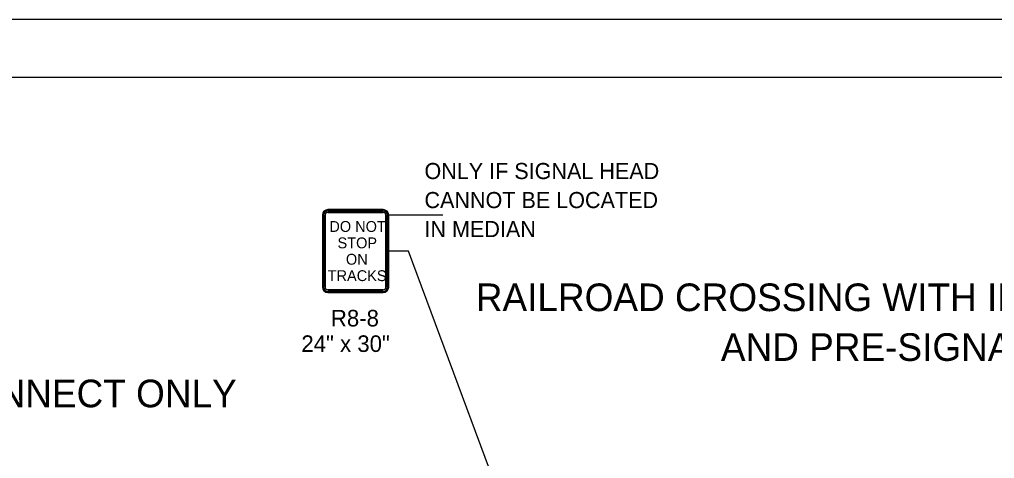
# Model space of a CAD drawing. Extents: x 0 to 2.83, y 0 to 1.83.
# Drawn here: x 1.746 to 2.451, y 1.516 to 1.833 of the extents above; entities that cross this region are included whole.
import ezdxf

# ---------------------------------------------------------------- set-up
doc = ezdxf.new("R2010")
doc.units = 0
for name, color, linetype in [('RD_Pr_Roadway_Notes', 7, 'Continuous'), ('SH_General_Details', 7, 'Continuous'), ('SH_Printer_Plotting_Border', 7, 'Continuous'), ('ST_Pr_Sign', 7, 'Continuous')]:
    doc.layers.add(name, color=color, linetype=linetype)

msp = doc.modelspace()

# ---------------------------------------------------------------- linework, layer by layer
at = {"layer": 'RD_Pr_Roadway_Notes'}
for p, q in [((2.05226, 1.69182), (2.01296, 1.69182)), ((2.02733, 1.66582), (2.01296, 1.66582)), ((2.12358, 1.40674), (2.02733, 1.66582))]:
    msp.add_line(p, q, dxfattribs=at)
at = {"layer": 'SH_General_Details'}
msp.add_line((2.83332, 1.83333), (0, 1.83333), dxfattribs=at)
msp.add_lwpolyline([(0.16667, 1.79166), (2.79166, 1.79166), (2.79166, 0.04167), (0.16667, 0.04167)], close=True, dxfattribs=at)
at = {"layer": 'SH_Printer_Plotting_Border'}
msp.add_lwpolyline([(0, 0), (2.83332, 0), (2.83332, 1.83333), (0, 1.83333)], close=True, dxfattribs=at)
at = {"layer": 'ST_Pr_Sign'}
for p, q in [((2.00896, 1.69582), (1.96896, 1.69582)), ((2.00896, 1.69582), (1.96896, 1.69582)), ((1.96896, 1.69502), (2.00896, 1.69502)), ((2.00896, 1.69382), (1.96896, 1.69382)), ((1.96496, 1.69182), (1.96496, 1.63982)), ((1.96496, 1.69182), (1.96496, 1.63982)), ((1.96576, 1.63982), (1.96576, 1.69182)), ((1.96696, 1.69182), (1.96696, 1.63982)), ((2.01096, 1.63982), (2.01096, 1.69182)), ((2.01216, 1.69182), (2.01216, 1.63982)), ((2.01296, 1.63982), (2.01296, 1.69182)), ((2.01296, 1.63982), (2.01296, 1.69182)), ((1.96896, 1.63782), (1.98896, 1.63782)), ((1.98896, 1.63782), (2.00896, 1.63782)), ((1.96896, 1.63582), (1.98896, 1.63582)), ((1.96896, 1.63582), (1.98896, 1.63582)), ((1.98896, 1.63582), (2.00896, 1.63582)), ((1.98896, 1.63582), (2.00896, 1.63582))]:
    msp.add_line(p, q, dxfattribs=at)
for points in [[(2.00896, 1.69502), (1.96896, 1.69502)], [(1.96896, 1.69382), (2.00896, 1.69382)], [(1.96576, 1.69182), (1.96576, 1.63982)], [(1.96696, 1.63982), (1.96696, 1.69182)], [(2.01096, 1.69182), (2.01096, 1.63982)], [(2.01216, 1.63982), (2.01216, 1.69182)], [(1.98896, 1.63782), (1.96896, 1.63782)], [(2.00896, 1.63782), (1.98896, 1.63782)], [(1.96896, 1.63662), (1.98896, 1.63662), (2.00896, 1.63662)], [(2.00896, 1.63662), (1.98896, 1.63662), (1.96896, 1.63662)]]:
    msp.add_lwpolyline(points, dxfattribs=at)
for centre, radius, start, end in [((1.96896, 1.69182), 0.004, 90, 180), ((1.96896, 1.69182), 0.004, 90, 180), ((1.96896, 1.69182), 0.0032, 90, 180), ((1.96896, 1.69182), 0.0032, 90, 180), ((1.96896, 1.69182), 0.002, 90, 180), ((1.96896, 1.69182), 0.002, 90, 180), ((2.00896, 1.69182), 0.004, 0, 90), ((2.00896, 1.69182), 0.004, 0, 90), ((2.00896, 1.69182), 0.0032, 0, 90), ((2.00896, 1.69182), 0.0032, 0, 90), ((2.00896, 1.69182), 0.002, 0, 90), ((2.00896, 1.69182), 0.002, 0, 90), ((1.96896, 1.63982), 0.004, 180, 270), ((1.96896, 1.63982), 0.004, 180, 270), ((1.96896, 1.63982), 0.0032, 180, 270), ((1.96896, 1.63982), 0.0032, 180, 270), ((1.96896, 1.63982), 0.002, 180, 270), ((1.96896, 1.63982), 0.002, 180, 270), ((2.00896, 1.63982), 0.004, 270, 360), ((2.00896, 1.63982), 0.0032, 270, 360), ((2.00896, 1.63982), 0.002, 270, 360), ((2.00896, 1.63982), 0.004, 270, 360), ((2.00896, 1.63982), 0.0032, 270, 360), ((2.00896, 1.63982), 0.002, 270, 360)]:
    msp.add_arc(centre, radius, start, end, dxfattribs=at)

# ---------------------------------------------------------------- texts
at = {"layer": 'RD_Pr_Roadway_Notes'}
for s, height, p in [('ONLY IF SIGNAL HEAD', 0.0116667, (2.03887, 1.7179)), ('CANNOT BE LOCATED', 0.0116667, (2.03887, 1.6969)), ('IN MEDIAN', 0.011667, (2.03887, 1.6759)), ('RAILROAD CROSSING WITH INTERCONNECT', 0.02, (2.07602, 1.62238)), ('AND PRE-SIGNALS', 0.02, (2.25339, 1.58638)), ('RAILROAD CROSSING WITH INTERCONNECT ONLY', 0.02, (1.24026, 1.55282))]:
    msp.add_text(s, height=height, dxfattribs=at).set_placement(p)
at = {"layer": 'ST_Pr_Sign'}
for s, height, p in [('DO NOT', 0.00786, (1.97003, 1.67968)), ('STOP', 0.00786, (1.97594, 1.66782)), ('ON', 0.00786, (1.98201, 1.65596)), ('TRACKS', 0.00786, (1.96881, 1.6441)), ('R8-8', 0.012, (1.97113, 1.6113)), ('24" x 30"', 0.012, (1.94977, 1.59286))]:
    msp.add_text(s, height=height, dxfattribs=at).set_placement(p)

doc.saveas('drawing.dxf')
